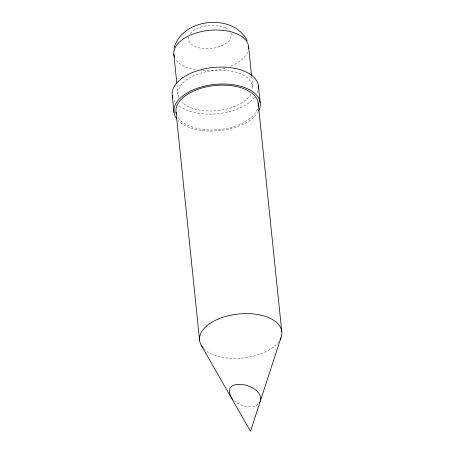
<?xml version="1.0" encoding="UTF-8"?>
<svg xmlns="http://www.w3.org/2000/svg" width="454" height="454" viewBox="0 0 454 454"><rect width="100%" height="100%" fill="white"/><g stroke="black" fill="none" stroke-linecap="round" stroke-linejoin="round"><path stroke-width="0.34" stroke-dasharray="2.27 1.7" d="M188.472 36.973L188.285 38.692A22.064 11.815 -5.9 0 0 190.952 43.964L194.772 46.399A22.053 11.81 -5.9 0 0 203.823 48.578L210.071 48.584A22.053 11.81 -5.9 0 0 220.201 46.399L225.229 43.97A22.064 11.815 -5.9 0 0 230.501 38.698L231.358 35.264A22.07 11.821 -5.9 0 0 230.876 33.034M258.099 404.383C250.807 409.207 240.898 406.069 234.525 401.013M233.929 400.502L234.224 400.763M251.664 76.51L252.742 86.918M176.969 84.609L177.974 94.324M258.36 111.457A43.374 23.228 -5.9 0 1 219.991 130.604A43.374 23.228 -5.9 0 1 177.934 120.265M258.173 90.624A43.374 23.228 -5.9 0 1 257.174 93.422M254.79 97.252A43.374 23.228 -5.9 0 1 217.733 113.727A43.374 23.228 -5.9 0 1 178.099 105.158M174.983 101.889A43.374 23.228 -5.9 0 1 173.99 100.391M278.824 341.578A41.331 22.138 -5.9 0 1 242.918 358.036A41.331 22.138 -5.9 0 1 204.436 349.222M257.401 109.159A41.331 22.138 -5.9 0 1 218.879 129.623A41.331 22.138 -5.9 0 1 177.684 116.86M178.745 97.491A37.569 20.118 -5.9 0 1 213.42 70.591A37.569 20.118 -5.9 0 1 252.572 90.011M250.903 94.336A37.569 20.118 -5.9 0 1 217.699 110.606A37.569 20.118 -5.9 0 1 181.555 101.77M247.685 52.216A37.569 20.118 -5.9 0 1 230.655 66.205M224.94 68.157A37.569 20.118 -5.9 0 1 200.821 70.546M195.475 69.859A37.569 20.118 -5.9 0 1 175.363 58.816M225.615 27.915A21.888 11.725 -5.9 0 0 216.83 25.481L208.517 25.475A21.888 11.725 -5.9 0 0 198.529 27.91L194.42 29.987A22.07 11.821 -5.9 0 0 189.466 34.691M225.615 27.915A20.782 11.129 -5.9 0 1 227.59 29.101L228.691 29.992A22.07 11.821 -5.9 0 1 229.168 30.469"/><path stroke-width="0.68" d="M174.109 47.931C182.077 17.956 233.782 12.701 247.158 40.883M201.111 345.068L250.506 431.3L260.341 401.069C264.421 382.733 216.853 375.912 232.567 399.162M260.448 400.649L280.947 337.702M260.204 401.484L259.382 403.039M258.434 85.624L260.176 102.553M258.15 102.791L281.724 331.255M248.588 46.677L251.595 75.812M173.82 54.083L176.827 83.224M176.056 112.308L199.629 340.778M172.282 95.612L174.03 112.547M176.731 118.823A43.374 23.228 -5.9 0 1 215.241 84.393A43.374 23.228 -5.9 0 1 258.649 110.907M172.633 97.241A43.374 23.228 -5.9 0 1 213.493 67.459A43.374 23.228 -5.9 0 1 258.479 88.944M203.352 348.133A41.331 22.138 -5.9 0 1 237.692 314.072A41.331 22.138 -5.9 0 1 280.124 339.49M176.39 113.863A41.331 22.138 -5.9 0 1 215.327 85.483A41.331 22.138 -5.9 0 1 258.195 105.958M174.591 57.249A37.569 20.118 -5.9 0 1 208.148 30.475A37.569 20.118 -5.9 0 1 248.593 48.555"/></g></svg>
